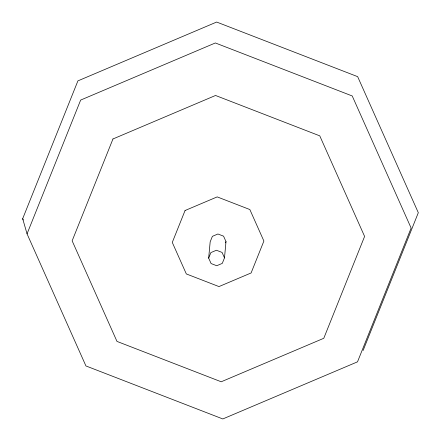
<?xml version="1.0" encoding="UTF-8"?>
<svg xmlns="http://www.w3.org/2000/svg" width="441" height="441" viewBox="0 0 441 441"><rect width="100%" height="100%" fill="white"/><g stroke="black" fill="none" stroke-linecap="round" stroke-linejoin="round"><path stroke-width="0.66" d="M208.665 258.106L210.17 241.855L212.38 236.343L217.931 233.989L223.57 236.172L225.996 241.618L224.491 257.869L222.281 263.382L216.729 265.736L211.09 263.553L208.665 258.106L210.875 252.594L216.421 250.24L222.066 252.428L224.491 257.869M27.044 233.857L80.653 100.074L215.351 42.959L352.238 95.973L411.122 228.052L357.513 361.835L222.815 418.95L85.929 365.942L27.044 233.857L22.684 218.686L77.908 80.879L216.658 22.05L357.657 76.657L418.316 212.711L363.092 350.512M225.505 242.842L225.996 241.618M22.684 218.686L23.246 219.943M112.962 138.97L72.142 240.836L116.981 341.411L221.217 381.779L323.782 338.291L364.602 236.42L319.764 135.845L215.533 95.477L112.962 138.97M185.066 210.517L172.277 242.429L186.323 273.933L218.973 286.578L251.105 272.957L263.889 241.045L249.843 209.541L217.192 196.895L185.066 210.517"/></g></svg>
